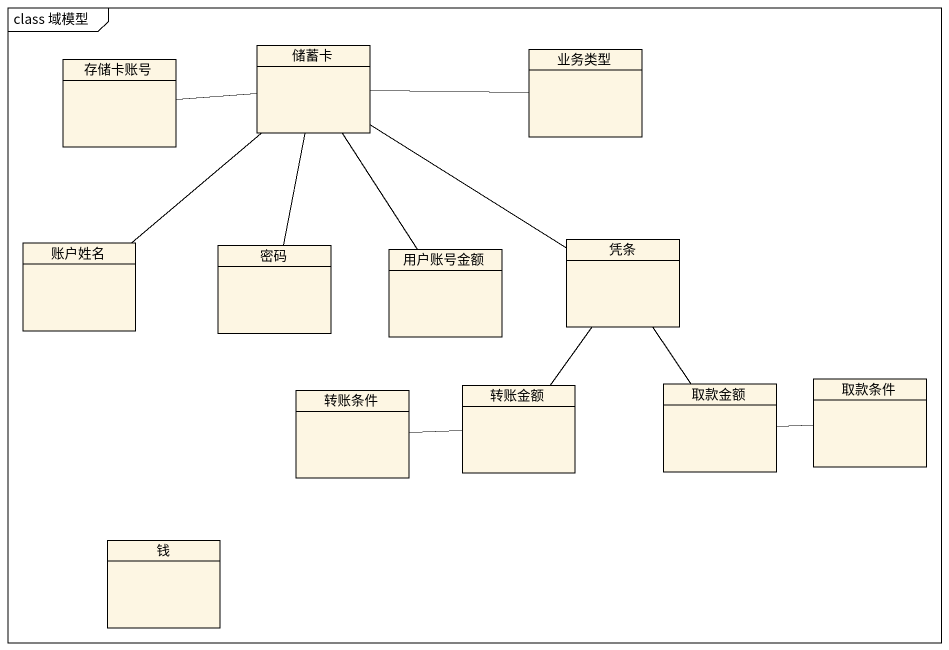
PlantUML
@startuml
mainframe class 域模型
hide circle
hide empty members
class 存储卡账号
class 储蓄卡
class 业务类型
class 凭条
class 账户姓名
class 密码
class 用户账号金额
class 转账条件
class 转账金额
class 取款金额
class 取款条件
class 钱
存储卡账号 -right- 储蓄卡
储蓄卡 -right- 业务类型
储蓄卡 -- 凭条
储蓄卡 -- 密码
储蓄卡 -- 用户账号金额
凭条 -- 转账金额
凭条 -- 取款金额
账户姓名 -up- 储蓄卡
转账金额 -left- 转账条件
取款金额 -right- 取款条件
@enduml
